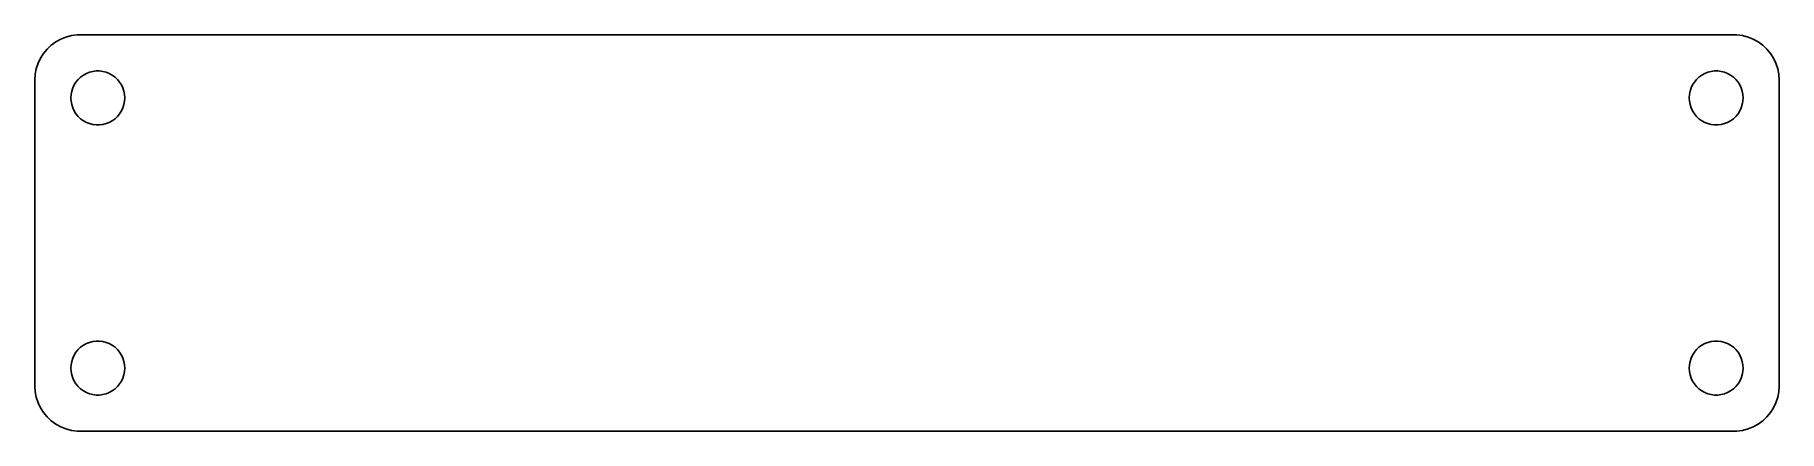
# Model space of a CAD drawing. Header units: metres. Extents: x -97 to 97, y -22 to 22.
import ezdxf

# ---------------------------------------------------------------- set-up
doc = ezdxf.new("R2010")
doc.units = ezdxf.units.M

msp = doc.modelspace()

# ---------------------------------------------------------------- linework, layer by layer
for p, q in [((-94.1289, 21.5241), (-94.6791, 21.2216)), ((-93.5451, 21.7553), (-94.1289, 21.5241)), ((-92.9369, 21.9114), (-93.5451, 21.7553)), ((-92.3139, 21.9901), (-92.9369, 21.9114)), ((92.3139, 21.9901), (-92.3139, 21.9901)), ((92.9369, 21.9114), (92.3139, 21.9901)), ((93.5451, 21.7553), (92.9369, 21.9114)), ((94.1289, 21.5241), (93.5451, 21.7553)), ((94.6791, 21.2216), (94.1289, 21.5241)), ((-96.3815, 19.4088), (-96.6489, 18.8406)), ((-96.0451, 19.9389), (-96.3815, 19.4088)), ((-95.6448, 20.4227), (-96.0451, 19.9389)), ((-95.1871, 20.8526), (-95.6448, 20.4227)), ((-94.6791, 21.2216), (-95.1871, 20.8526)), ((95.1871, 20.8526), (94.6791, 21.2216)), ((95.6448, 20.4227), (95.1871, 20.8526)), ((96.0451, 19.9389), (95.6448, 20.4227)), ((96.3815, 19.4088), (96.0451, 19.9389)), ((96.6489, 18.8406), (96.3815, 19.4088)), ((-96.9606, 17.6267), (-97, 17)), ((-96.8429, 18.2434), (-96.9606, 17.6267)), ((-96.6489, 18.8406), (-96.8429, 18.2434)), ((-91.9123, 17.3115), (-91.6075, 17.533)), ((-91.6075, 17.533), (-91.2773, 17.7145)), ((-91.2773, 17.7145), (-90.927, 17.8532)), ((-90.927, 17.8532), (-90.5621, 17.9469)), ((-90.5621, 17.9469), (-90.1884, 17.9941)), ((-90.1884, 17.9941), (-89.8116, 17.9941)), ((-89.8116, 17.9941), (-89.4379, 17.9469)), ((-89.4379, 17.9469), (-89.073, 17.8532)), ((-89.073, 17.8532), (-88.7227, 17.7145)), ((-88.7227, 17.7145), (-88.3925, 17.533)), ((-88.3925, 17.533), (-88.0877, 17.3115)), ((88.0877, 17.3115), (88.3925, 17.533)), ((88.3925, 17.533), (88.7227, 17.7145)), ((88.7227, 17.7145), (89.073, 17.8532)), ((89.073, 17.8532), (89.4379, 17.9469)), ((89.4379, 17.9469), (89.8116, 17.9941)), ((89.8116, 17.9941), (90.1884, 17.9941)), ((90.1884, 17.9941), (90.5621, 17.9469)), ((90.5621, 17.9469), (90.927, 17.8532)), ((90.927, 17.8532), (91.2773, 17.7145)), ((91.2773, 17.7145), (91.6075, 17.533)), ((91.6075, 17.533), (91.9123, 17.3115)), ((96.8429, 18.2434), (96.6489, 18.8406)), ((96.9606, 17.6267), (96.8429, 18.2434)), ((97, 17), (96.9606, 17.6267)), ((-97, 17), (-97, -17)), ((-92.9763, 15.376), (-92.9057, 15.7461)), ((-92.9057, 15.7461), (-92.7893, 16.1044)), ((-92.7893, 16.1044), (-92.6289, 16.4453)), ((-92.6289, 16.4453), (-92.427, 16.7634)), ((-92.427, 16.7634), (-92.1869, 17.0536)), ((-92.1869, 17.0536), (-91.9123, 17.3115)), ((-88.0877, 17.3115), (-87.8131, 17.0536)), ((-87.8131, 17.0536), (-87.573, 16.7634)), ((-87.573, 16.7634), (-87.3711, 16.4453)), ((-87.3711, 16.4453), (-87.2107, 16.1044)), ((-87.2107, 16.1044), (-87.0943, 15.7461)), ((-87.0943, 15.7461), (-87.0237, 15.376)), ((87.0237, 15.376), (87.0943, 15.7461)), ((87.0943, 15.7461), (87.2107, 16.1044)), ((87.2107, 16.1044), (87.3711, 16.4453)), ((87.3711, 16.4453), (87.573, 16.7634)), ((87.573, 16.7634), (87.8131, 17.0536)), ((87.8131, 17.0536), (88.0877, 17.3115)), ((91.9123, 17.3115), (92.1869, 17.0536)), ((92.1869, 17.0536), (92.427, 16.7634)), ((92.427, 16.7634), (92.6289, 16.4453)), ((92.6289, 16.4453), (92.7893, 16.1044)), ((92.7893, 16.1044), (92.9057, 15.7461)), ((92.9057, 15.7461), (92.9763, 15.376)), ((97, -17), (97, 17)), ((-93, 15), (-92.9763, 15.376)), ((-92.9763, 14.624), (-93, 15)), ((-92.9057, 14.2539), (-92.9763, 14.624)), ((-92.7893, 13.8956), (-92.9057, 14.2539)), ((-92.6289, 13.5547), (-92.7893, 13.8956)), ((-87.2107, 13.8956), (-87.3711, 13.5547)), ((-87.0943, 14.2539), (-87.2107, 13.8956)), ((-87.0237, 14.624), (-87.0943, 14.2539)), ((-87.0237, 15.376), (-87, 15)), ((-87, 15), (-87.0237, 14.624)), ((87, 15), (87.0237, 15.376)), ((87.0237, 14.624), (87, 15)), ((87.0943, 14.2539), (87.0237, 14.624)), ((87.2107, 13.8956), (87.0943, 14.2539)), ((87.3711, 13.5547), (87.2107, 13.8956)), ((92.7893, 13.8956), (92.6289, 13.5547)), ((92.9057, 14.2539), (92.7893, 13.8956)), ((92.9763, 14.624), (92.9057, 14.2539)), ((92.9763, 15.376), (93, 15)), ((93, 15), (92.9763, 14.624)), ((-92.427, 13.2366), (-92.6289, 13.5547)), ((-92.1869, 12.9464), (-92.427, 13.2366)), ((-91.9123, 12.6884), (-92.1869, 12.9464)), ((-91.6075, 12.467), (-91.9123, 12.6884)), ((-91.2773, 12.2855), (-91.6075, 12.467)), ((-90.927, 12.1468), (-91.2773, 12.2855)), ((-90.5621, 12.0531), (-90.927, 12.1468)), ((-90.1884, 12.0059), (-90.5621, 12.0531)), ((-89.8116, 12.0059), (-90.1884, 12.0059)), ((-89.4379, 12.0531), (-89.8116, 12.0059)), ((-89.073, 12.1468), (-89.4379, 12.0531)), ((-88.7227, 12.2855), (-89.073, 12.1468)), ((-88.3925, 12.467), (-88.7227, 12.2855)), ((-88.0877, 12.6884), (-88.3925, 12.467)), ((-87.8131, 12.9464), (-88.0877, 12.6884)), ((-87.573, 13.2366), (-87.8131, 12.9464)), ((-87.3711, 13.5547), (-87.573, 13.2366)), ((87.573, 13.2366), (87.3711, 13.5547)), ((87.8131, 12.9464), (87.573, 13.2366)), ((88.0877, 12.6884), (87.8131, 12.9464)), ((88.3925, 12.467), (88.0877, 12.6884)), ((88.7227, 12.2855), (88.3925, 12.467)), ((89.073, 12.1468), (88.7227, 12.2855)), ((89.4379, 12.0531), (89.073, 12.1468)), ((89.8116, 12.0059), (89.4379, 12.0531)), ((90.1884, 12.0059), (89.8116, 12.0059)), ((90.5621, 12.0531), (90.1884, 12.0059)), ((90.927, 12.1468), (90.5621, 12.0531)), ((91.2773, 12.2855), (90.927, 12.1468)), ((91.6075, 12.467), (91.2773, 12.2855)), ((91.9123, 12.6884), (91.6075, 12.467)), ((92.1869, 12.9464), (91.9123, 12.6884)), ((92.427, 13.2366), (92.1869, 12.9464)), ((92.6289, 13.5547), (92.427, 13.2366)), ((-92.7893, -13.8956), (-92.6289, -13.5547)), ((-92.6289, -13.5547), (-92.427, -13.2366)), ((-92.427, -13.2366), (-92.1869, -12.9464)), ((-92.1869, -12.9464), (-91.9123, -12.6884)), ((-91.9123, -12.6884), (-91.6075, -12.467)), ((-91.6075, -12.467), (-91.2773, -12.2855)), ((-91.2773, -12.2855), (-90.927, -12.1468)), ((-90.927, -12.1468), (-90.5621, -12.0531)), ((-90.5621, -12.0531), (-90.1884, -12.0059)), ((-90.1884, -12.0059), (-89.8116, -12.0059)), ((-89.8116, -12.0059), (-89.4379, -12.0531)), ((-89.4379, -12.0531), (-89.073, -12.1468)), ((-89.073, -12.1468), (-88.7227, -12.2855)), ((-88.7227, -12.2855), (-88.3925, -12.467)), ((-88.3925, -12.467), (-88.0877, -12.6884)), ((-88.0877, -12.6884), (-87.8131, -12.9464)), ((-87.8131, -12.9464), (-87.573, -13.2366)), ((-87.573, -13.2366), (-87.3711, -13.5547)), ((-87.3711, -13.5547), (-87.2107, -13.8956)), ((87.2107, -13.8956), (87.3711, -13.5547)), ((87.3711, -13.5547), (87.573, -13.2366)), ((87.573, -13.2366), (87.8131, -12.9464)), ((87.8131, -12.9464), (88.0877, -12.6884)), ((88.0877, -12.6884), (88.3925, -12.467)), ((88.3925, -12.467), (88.7227, -12.2855)), ((88.7227, -12.2855), (89.073, -12.1468)), ((89.073, -12.1468), (89.4379, -12.0531)), ((89.4379, -12.0531), (89.8116, -12.0059)), ((89.8116, -12.0059), (90.1884, -12.0059)), ((90.1884, -12.0059), (90.5621, -12.0531)), ((90.5621, -12.0531), (90.927, -12.1468)), ((90.927, -12.1468), (91.2773, -12.2855)), ((91.2773, -12.2855), (91.6075, -12.467)), ((91.6075, -12.467), (91.9123, -12.6884)), ((91.9123, -12.6884), (92.1869, -12.9464)), ((92.1869, -12.9464), (92.427, -13.2366)), ((92.427, -13.2366), (92.6289, -13.5547)), ((92.6289, -13.5547), (92.7893, -13.8956)), ((-93, -15), (-92.9763, -14.624)), ((-92.9763, -15.376), (-93, -15)), ((-92.9763, -14.624), (-92.9057, -14.2539)), ((-92.9057, -15.7461), (-92.9763, -15.376)), ((-92.9057, -14.2539), (-92.7893, -13.8956)), ((-87.2107, -13.8956), (-87.0943, -14.2539)), ((-87.0943, -14.2539), (-87.0237, -14.624)), ((-87.0237, -15.376), (-87.0943, -15.7461)), ((-87.0237, -14.624), (-87, -15)), ((-87, -15), (-87.0237, -15.376)), ((87, -15), (87.0237, -14.624)), ((87.0237, -15.376), (87, -15)), ((87.0237, -14.624), (87.0943, -14.2539)), ((87.0943, -15.7461), (87.0237, -15.376)), ((87.0943, -14.2539), (87.2107, -13.8956)), ((92.7893, -13.8956), (92.9057, -14.2539)), ((92.9057, -14.2539), (92.9763, -14.624)), ((92.9763, -15.376), (92.9057, -15.7461)), ((92.9763, -14.624), (93, -15)), ((93, -15), (92.9763, -15.376)), ((-97, -17), (-96.9606, -17.6267)), ((-92.7893, -16.1044), (-92.9057, -15.7461)), ((-92.6289, -16.4453), (-92.7893, -16.1044)), ((-92.427, -16.7634), (-92.6289, -16.4453)), ((-92.1869, -17.0536), (-92.427, -16.7634)), ((-91.9123, -17.3115), (-92.1869, -17.0536)), ((-91.6075, -17.533), (-91.9123, -17.3115)), ((-88.0877, -17.3115), (-88.3925, -17.533)), ((-87.8131, -17.0536), (-88.0877, -17.3115)), ((-87.573, -16.7634), (-87.8131, -17.0536)), ((-87.3711, -16.4453), (-87.573, -16.7634)), ((-87.2107, -16.1044), (-87.3711, -16.4453)), ((-87.0943, -15.7461), (-87.2107, -16.1044)), ((87.2107, -16.1044), (87.0943, -15.7461)), ((87.3711, -16.4453), (87.2107, -16.1044)), ((87.573, -16.7634), (87.3711, -16.4453)), ((87.8131, -17.0536), (87.573, -16.7634)), ((88.0877, -17.3115), (87.8131, -17.0536)), ((88.3925, -17.533), (88.0877, -17.3115)), ((91.9123, -17.3115), (91.6075, -17.533)), ((92.1869, -17.0536), (91.9123, -17.3115)), ((92.427, -16.7634), (92.1869, -17.0536)), ((92.6289, -16.4453), (92.427, -16.7634)), ((92.7893, -16.1044), (92.6289, -16.4453)), ((92.9057, -15.7461), (92.7893, -16.1044)), ((96.9606, -17.6267), (97, -17)), ((-96.9606, -17.6267), (-96.8429, -18.2434)), ((-96.8429, -18.2434), (-96.6489, -18.8406)), ((-96.6489, -18.8406), (-96.3815, -19.4088)), ((-91.2773, -17.7145), (-91.6075, -17.533)), ((-90.927, -17.8532), (-91.2773, -17.7145)), ((-90.5621, -17.9469), (-90.927, -17.8532)), ((-90.1884, -17.9941), (-90.5621, -17.9469)), ((-89.8116, -17.9941), (-90.1884, -17.9941)), ((-89.4379, -17.9469), (-89.8116, -17.9941)), ((-89.073, -17.8532), (-89.4379, -17.9469)), ((-88.7227, -17.7145), (-89.073, -17.8532)), ((-88.3925, -17.533), (-88.7227, -17.7145)), ((88.7227, -17.7145), (88.3925, -17.533)), ((89.073, -17.8532), (88.7227, -17.7145)), ((89.4379, -17.9469), (89.073, -17.8532)), ((89.8116, -17.9941), (89.4379, -17.9469)), ((90.1884, -17.9941), (89.8116, -17.9941)), ((90.5621, -17.9469), (90.1884, -17.9941)), ((90.927, -17.8532), (90.5621, -17.9469)), ((91.2773, -17.7145), (90.927, -17.8532)), ((91.6075, -17.533), (91.2773, -17.7145)), ((96.3815, -19.4088), (96.6489, -18.8406)), ((96.6489, -18.8406), (96.8429, -18.2434)), ((96.8429, -18.2434), (96.9606, -17.6267)), ((-96.3815, -19.4088), (-96.0451, -19.9389)), ((-96.0451, -19.9389), (-95.6448, -20.4227)), ((-95.6448, -20.4227), (-95.1871, -20.8526)), ((-95.1871, -20.8526), (-94.6791, -21.2216)), ((-94.6791, -21.2216), (-94.1289, -21.5241)), ((94.1289, -21.5241), (94.6791, -21.2216)), ((94.6791, -21.2216), (95.1871, -20.8526)), ((95.1871, -20.8526), (95.6448, -20.4227)), ((95.6448, -20.4227), (96.0451, -19.9389)), ((96.0451, -19.9389), (96.3815, -19.4088)), ((-94.1289, -21.5241), (-93.5451, -21.7553)), ((-93.5451, -21.7553), (-92.9369, -21.9114)), ((-92.9369, -21.9114), (-92.3139, -21.9901)), ((-92.3139, -21.9901), (92.3139, -21.9901)), ((92.3139, -21.9901), (92.9369, -21.9114)), ((92.9369, -21.9114), (93.5451, -21.7553)), ((93.5451, -21.7553), (94.1289, -21.5241))]:
    msp.add_line(p, q)

doc.saveas('drawing.dxf')
